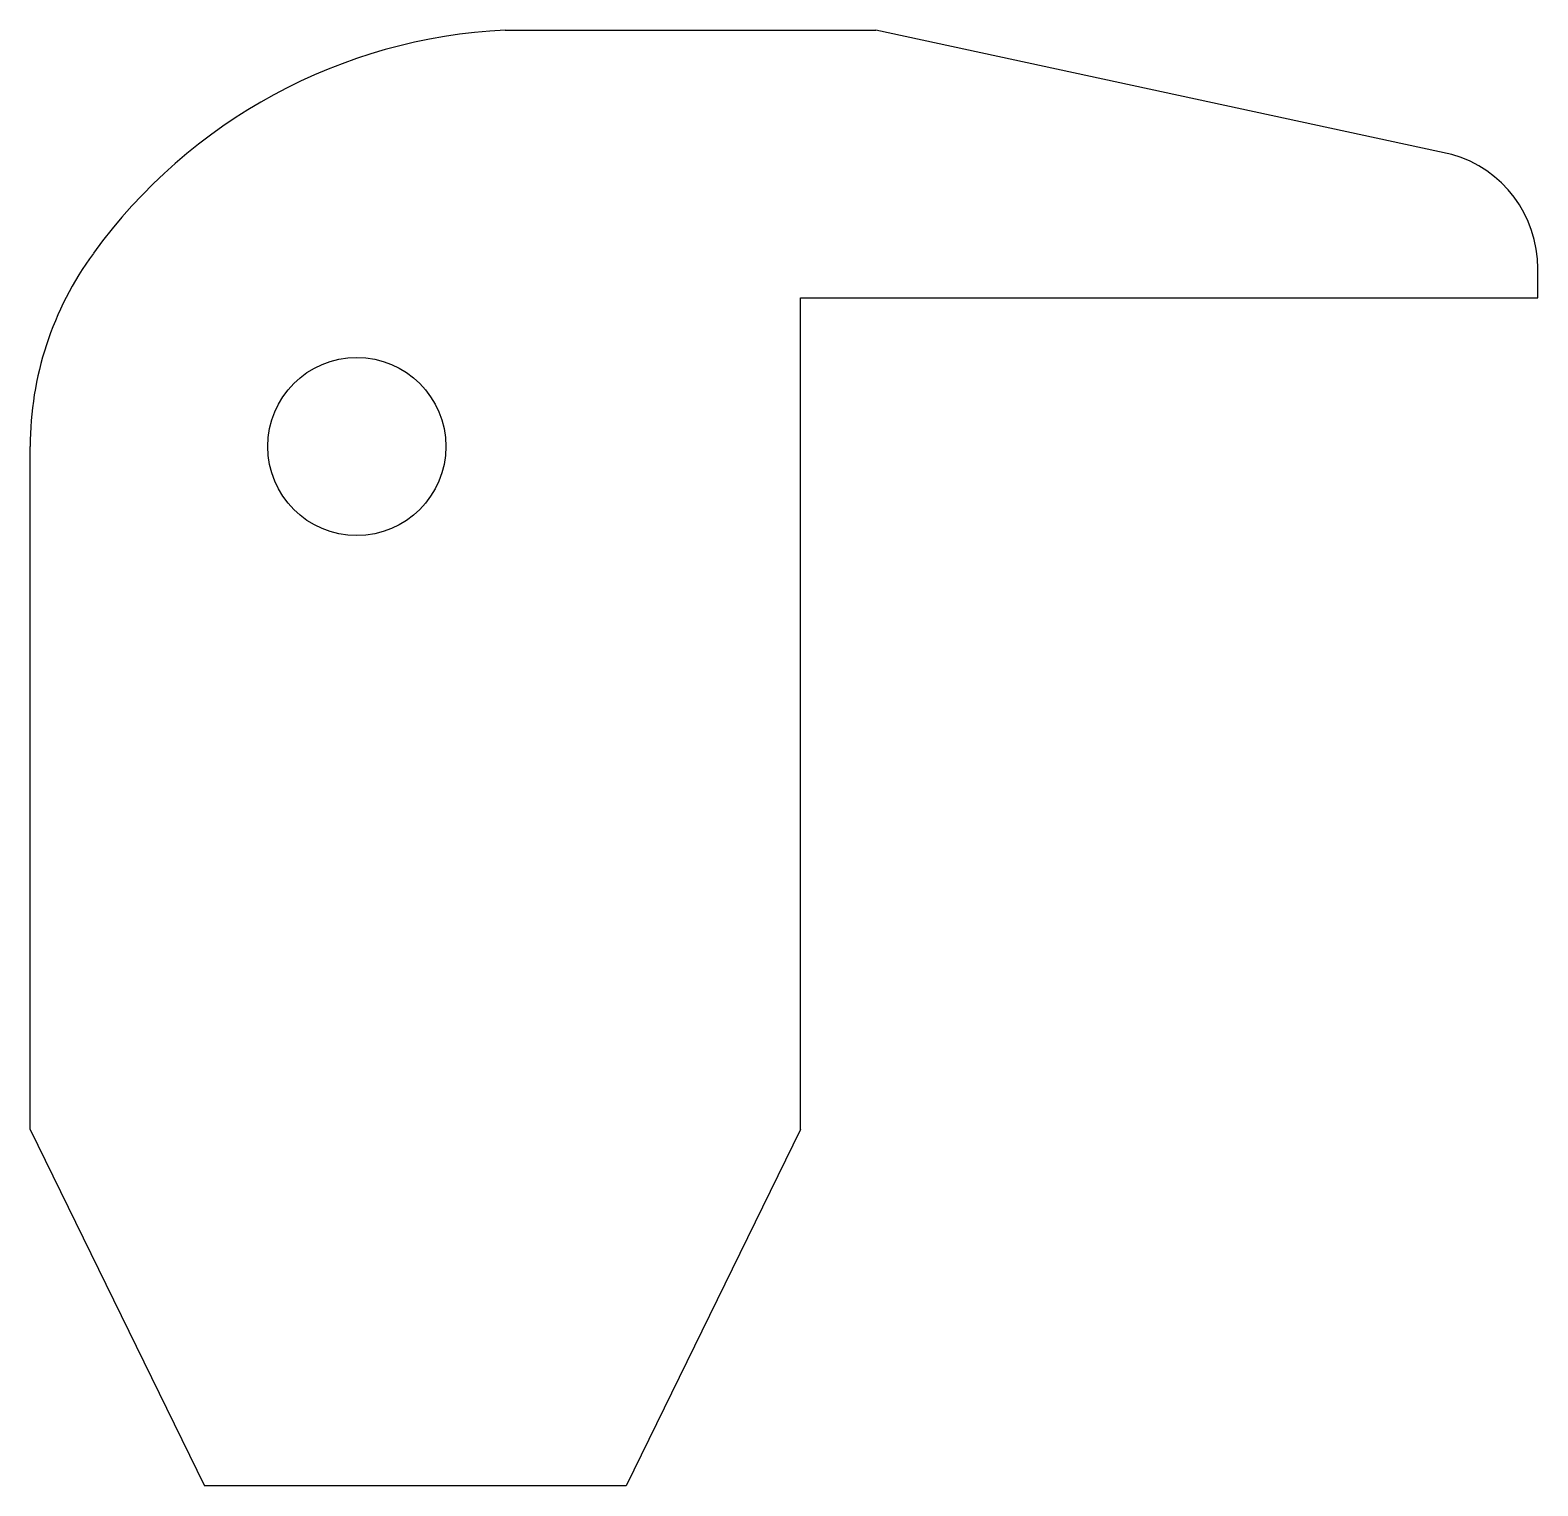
# Model space of a CAD drawing. Extents: x 160 to 287, y 84 to 206.
import ezdxf

# ---------------------------------------------------------------- set-up
doc = ezdxf.new("R2010")
doc.units = 0
doc.layers.get('0').update_dxf_attribs({"linetype": 'CONTINUOUS'})

msp = doc.modelspace()

# ---------------------------------------------------------------- linework, layer by layer
for p, q in [((199.7, 206.29), (230.91, 206.29)), ((279.41, 195.83), (230.91, 206.29)), ((286.65, 183.74), (286.65, 186.22)), ((224.57, 183.74), (286.65, 183.74)), ((224.57, 113.74), (224.57, 183.74)), ((159.7, 113.74), (159.7, 171.24)), ((159.7, 113.74), (174.38, 83.74)), ((224.57, 113.74), (209.89, 83.74)), ((209.89, 83.74), (174.38, 83.74))]:
    msp.add_line(p, q)
msp.add_circle((187.2, 171.24), 7.5)
for centre, radius, start, end in [((201.89, 160.84), 45.5, 92.7608, 144.1301), ((276.65, 186.22), 10, 0, 73.9368), ((187.2, 171.24), 27.5, 143.7636, 180)]:
    msp.add_arc(centre, radius, start, end)

doc.saveas('drawing.dxf')
